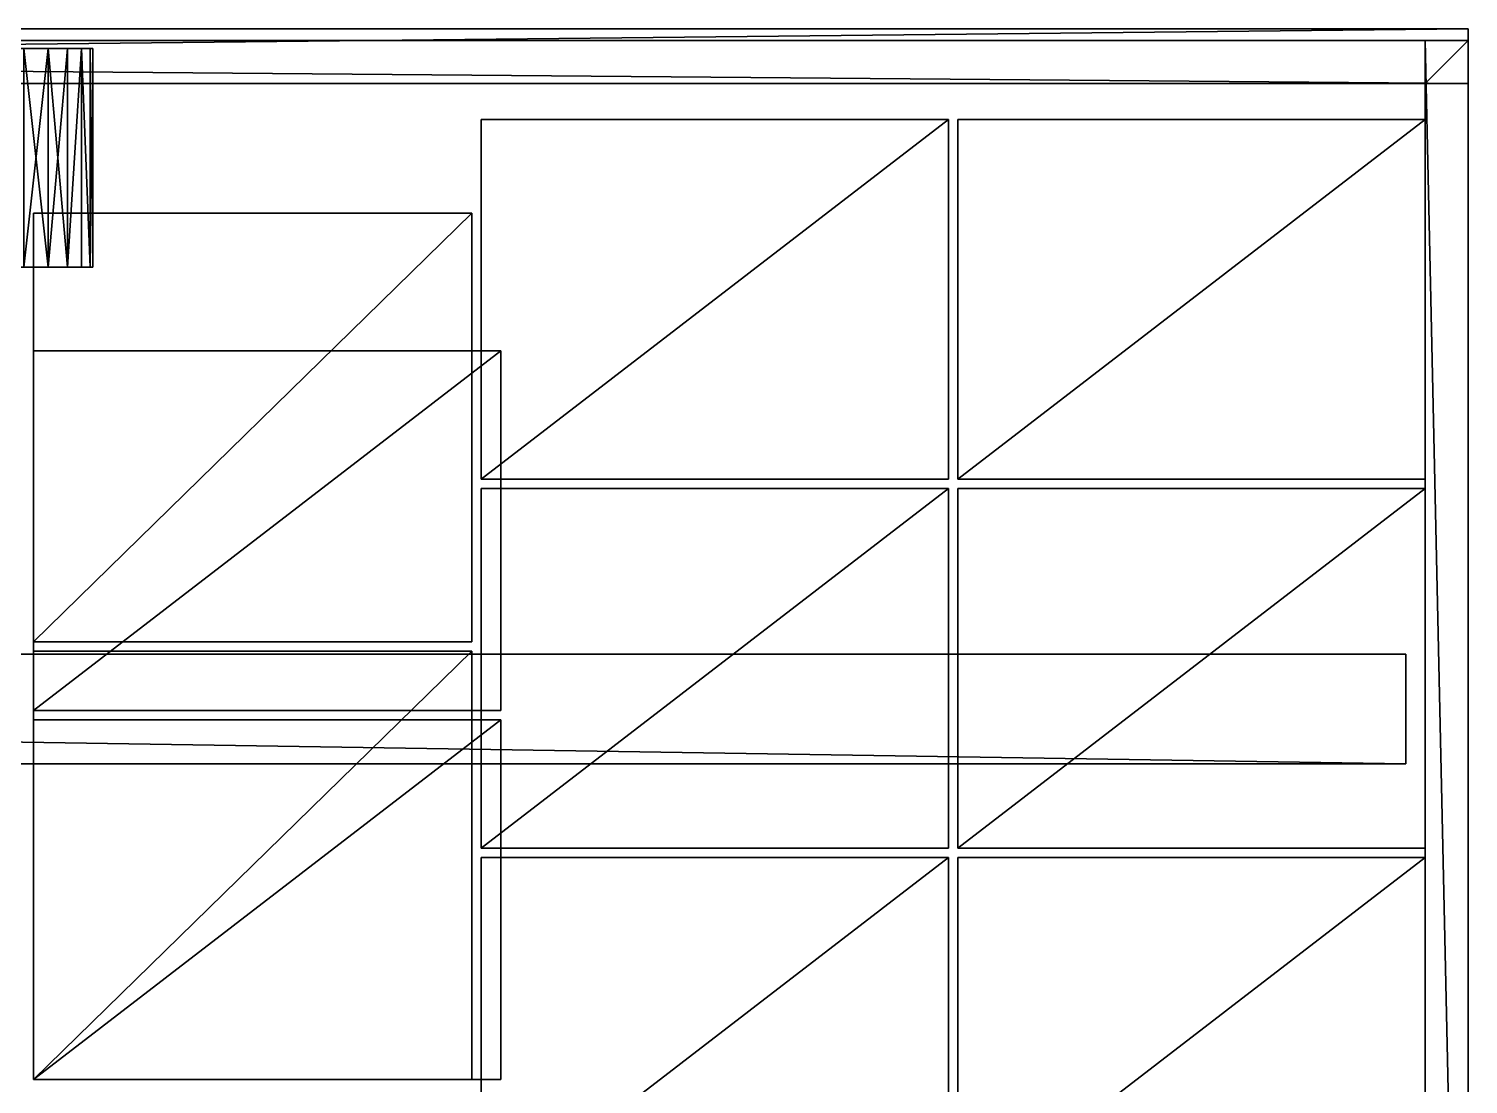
# Model space of a CAD drawing. Header units: millimetres. Extents: x -2500 to 6540, y -1255 to 1270.
# Drawn here: x 4698 to 6540, y -80 to 1270 of the extents above; entities that cross this region are included whole.
import ezdxf

# ---------------------------------------------------------------- set-up
doc = ezdxf.new("R2010")
doc.units = ezdxf.units.MM

msp = doc.modelspace()

# ---------------------------------------------------------------- linework, layer by layer
at = {"layer": 'CAD_75LAB'}
for points in [[(6540, 1270, 1190), (6540, 1270, 1120), (-40, 1270, 1120)], [(6540, 1270, 1190), (-40, 1270, 1120), (-40, 1270, 1190)], [(6540, 1270, 1120), (-40, 1200, 1120), (-40, 1270, 1120)], [(6540, 1270, 1120), (6540, 1200, 1120), (-40, 1200, 1120)], [(6540, 1270, 1190), (-40, 1270, 1190), (-40, 1200, 1190)], [(6540, 1270, 1190), (-40, 1200, 1190), (6540, 1200, 1190)], [(6540, 1255, 1030), (-40, 1255, 1030), (-40, 1255, 1120)], [(6540, 1255, 1120), (6540, 1255, 1030), (-40, 1255, 1120)], [(6540, -1255, 1030), (-40, -1255, 1030), (-40, 1255, 1030)], [(6540, 1255, 1030), (6540, -1255, 1030), (-40, 1255, 1030)], [(6540, -1255, 1120), (-40, 1255, 1120), (-40, -1255, 1120)], [(6540, 1255, 1120), (-40, 1255, 1120), (6540, -1255, 1120)], [(6540, 1255, 3560), (-40, 1255, 3560), (-40, 1255, 3615)], [(6540, 1255, 3615), (6540, 1255, 3560), (-40, 1255, 3615)], [(6540, 1200, 3560), (-40, 1200, 3560), (-40, 1255, 3560)], [(6540, 1255, 3560), (6540, 1200, 3560), (-40, 1255, 3560)], [(6540, 1200, 3615), (-40, 1255, 3615), (-40, 1200, 3615)], [(6540, 1255, 3615), (-40, 1255, 3615), (6540, 1200, 3615)], [(6485, 1200, 3560), (6485, 1255, 1120), (6485, 1200, 1120)], [(6485, 1200, 3560), (6485, 1255, 3560), (6485, 1255, 1120)], [(6540, 1255, 3560), (6540, 1255, 1120), (6485, 1255, 1120)], [(6540, 1255, 3560), (6485, 1255, 1120), (6485, 1255, 3560)], [(6540, 1255, 1120), (6485, 1200, 1120), (6485, 1255, 1120)], [(6540, 1255, 1120), (6540, 1200, 1120), (6485, 1200, 1120)], [(6540, 1255, 3560), (6485, 1255, 3560), (6485, 1200, 3560)], [(6540, 1255, 3560), (6485, 1200, 3560), (6540, 1200, 3560)], [(6485, -1255, 3560), (6485, 1255, 3615), (6485, 1255, 3560)], [(6485, -1255, 3615), (6485, 1255, 3615), (6485, -1255, 3560)], [(6540, 1255, 3615), (6540, 1255, 3560), (6485, 1255, 3560)], [(6540, 1255, 3615), (6485, 1255, 3560), (6485, 1255, 3615)], [(6485, 1255, 3560), (6540, -1255, 3560), (6485, -1255, 3560)], [(6540, 1255, 3560), (6540, -1255, 3560), (6485, 1255, 3560)], [(6485, 1255, 3615), (6485, -1255, 3615), (6540, -1255, 3615)], [(6540, 1255, 3615), (6485, 1255, 3615), (6540, -1255, 3615)], [(6540, 1200, 1190), (6540, 1200, 1120), (6540, 1270, 1120)], [(6540, 1200, 1190), (6540, 1270, 1120), (6540, 1270, 1190)], [(6540, -1255, 1030), (6540, 1255, 1030), (6540, 1255, 1120)], [(6540, -1255, 1120), (6540, -1255, 1030), (6540, 1255, 1120)], [(6540, 1200, 3560), (6540, 1200, 1120), (6540, 1255, 1120)], [(6540, 1200, 3560), (6540, 1255, 1120), (6540, 1255, 3560)], [(6540, 1200, 3615), (6540, 1200, 3560), (6540, 1255, 3560)], [(6540, 1200, 3615), (6540, 1255, 3560), (6540, 1255, 3615)], [(6540, -1255, 3560), (6540, 1255, 3560), (6540, 1255, 3615)], [(6540, -1255, 3615), (6540, -1255, 3560), (6540, 1255, 3615)], [(4722.89, 1245, 252.92), (4691.77, 1245, 202.67), (4285.22, 1245, 0.23)], [(4654.72, 1245, 803.37), (4722.89, 1245, 252.92), (4285.22, 1245, 0.23)], [(4654.72, 1245, 803.37), (4776.36, 1245, 538.99), (4747.59, 1245, 306.6)], [(4654.72, 1245, 803.37), (4691.77, 1245, 757.33), (4776.36, 1245, 538.99)], [(4654.72, 1245, 803.37), (4747.59, 1245, 306.6), (4722.89, 1245, 252.92)], [(4691.77, 965, 757.33), (4722.89, 965, 707.08), (4722.89, 1245, 707.08)], [(4691.77, 965, 757.33), (4722.89, 1245, 707.08), (4691.77, 1245, 757.33)], [(4722.89, 965, 252.92), (4691.77, 965, 202.67), (4691.77, 1245, 202.67)], [(4722.89, 965, 252.92), (4691.77, 1245, 202.67), (4722.89, 1245, 252.92)], [(4691.77, 1245, 757.33), (4722.89, 1245, 707.08), (4776.36, 1245, 538.99)], [(4722.89, 965, 707.08), (4747.59, 965, 653.4), (4747.59, 1245, 653.4)], [(4722.89, 965, 707.08), (4747.59, 1245, 653.4), (4722.89, 1245, 707.08)], [(4747.59, 965, 306.6), (4722.89, 1245, 252.92), (4747.59, 1245, 306.6)], [(4747.59, 965, 306.6), (4722.89, 965, 252.92), (4722.89, 1245, 252.92)], [(4722.89, 1245, 707.08), (4747.59, 1245, 653.4), (4776.36, 1245, 538.99)], [(4747.59, 965, 653.4), (4765.5, 965, 597.08), (4765.5, 1245, 597.08)], [(4747.59, 965, 653.4), (4765.5, 1245, 597.08), (4747.59, 1245, 653.4)], [(4747.59, 965, 306.6), (4747.59, 1245, 306.6), (4765.5, 1245, 362.92)], [(4765.5, 965, 362.92), (4747.59, 965, 306.6), (4765.5, 1245, 362.92)], [(4776.36, 1245, 538.99), (4765.5, 1245, 362.92), (4747.59, 1245, 306.6)], [(4747.59, 1245, 653.4), (4765.5, 1245, 597.08), (4776.36, 1245, 538.99)], [(4776.36, 965, 538.99), (4776.36, 1245, 538.99), (4765.5, 1245, 597.08)], [(4765.5, 965, 597.08), (4776.36, 965, 538.99), (4765.5, 1245, 597.08)], [(4776.36, 965, 421.01), (4765.5, 1245, 362.92), (4776.36, 1245, 421.01)], [(4776.36, 965, 421.01), (4765.5, 965, 362.92), (4765.5, 1245, 362.92)], [(4780, 1245, 480), (4776.36, 1245, 421.01), (4765.5, 1245, 362.92)], [(4776.36, 1245, 538.99), (4780, 1245, 480), (4765.5, 1245, 362.92)], [(4780, 965, 480), (4780, 1245, 480), (4776.36, 1245, 538.99)], [(4776.36, 965, 538.99), (4780, 965, 480), (4776.36, 1245, 538.99)], [(4780, 965, 480), (4776.36, 1245, 421.01), (4780, 1245, 480)], [(4780, 965, 480), (4776.36, 965, 421.01), (4776.36, 1245, 421.01)], [(6540, 1200, 3560), (-40, 1200, 3615), (-40, 1200, 3560)], [(6540, 1200, 3615), (-40, 1200, 3615), (6540, 1200, 3560)], [(6540, 1200, 1190), (-40, 1200, 1120), (6540, 1200, 1120)], [(6540, 1200, 1190), (-40, 1200, 1190), (-40, 1200, 1120)], [(6540, 1200, 3560), (6485, 1200, 1120), (6540, 1200, 1120)], [(6540, 1200, 3560), (6485, 1200, 3560), (6485, 1200, 1120)], [(5277, 694, 1123), (5277, 1154, 1261), (5277, 1154, 1123)], [(5277, 694, 1261), (5277, 1154, 1261), (5277, 694, 1123)], [(5875, 1154, 1261), (5875, 1154, 1123), (5277, 1154, 1123)], [(5875, 1154, 1261), (5277, 1154, 1123), (5277, 1154, 1261)], [(5875, 1154, 1123), (5277, 694, 1123), (5277, 1154, 1123)], [(5875, 1154, 1123), (5875, 694, 1123), (5277, 694, 1123)], [(5875, 1154, 1261), (5277, 1154, 1261), (5277, 694, 1261)], [(5875, 1154, 1261), (5277, 694, 1261), (5875, 694, 1261)], [(5277, 694, 1267), (5277, 1154, 1405), (5277, 1154, 1267)], [(5277, 694, 1405), (5277, 1154, 1405), (5277, 694, 1267)], [(5875, 1154, 1405), (5875, 1154, 1267), (5277, 1154, 1267)], [(5875, 1154, 1405), (5277, 1154, 1267), (5277, 1154, 1405)], [(5875, 1154, 1267), (5277, 694, 1267), (5277, 1154, 1267)], [(5875, 1154, 1267), (5875, 694, 1267), (5277, 694, 1267)], [(5875, 1154, 1405), (5277, 1154, 1405), (5277, 694, 1405)], [(5875, 1154, 1405), (5277, 694, 1405), (5875, 694, 1405)], [(5277, 694, 1411), (5277, 1154, 1549), (5277, 1154, 1411)], [(5277, 694, 1549), (5277, 1154, 1549), (5277, 694, 1411)], [(5875, 1154, 1549), (5875, 1154, 1411), (5277, 1154, 1411)], [(5875, 1154, 1549), (5277, 1154, 1411), (5277, 1154, 1549)], [(5875, 1154, 1411), (5277, 694, 1411), (5277, 1154, 1411)], [(5875, 1154, 1411), (5875, 694, 1411), (5277, 694, 1411)], [(5875, 1154, 1549), (5277, 1154, 1549), (5277, 694, 1549)], [(5875, 1154, 1549), (5277, 694, 1549), (5875, 694, 1549)], [(5277, 694, 1555), (5277, 1154, 1693), (5277, 1154, 1555)], [(5277, 694, 1693), (5277, 1154, 1693), (5277, 694, 1555)], [(5875, 1154, 1693), (5875, 1154, 1555), (5277, 1154, 1555)], [(5875, 1154, 1693), (5277, 1154, 1555), (5277, 1154, 1693)], [(5875, 1154, 1555), (5277, 694, 1555), (5277, 1154, 1555)], [(5875, 1154, 1555), (5875, 694, 1555), (5277, 694, 1555)], [(5875, 1154, 1693), (5277, 1154, 1693), (5277, 694, 1693)], [(5875, 1154, 1693), (5277, 694, 1693), (5875, 694, 1693)], [(5277, 694, 1699), (5277, 1154, 1837), (5277, 1154, 1699)], [(5277, 694, 1837), (5277, 1154, 1837), (5277, 694, 1699)], [(5875, 1154, 1837), (5875, 1154, 1699), (5277, 1154, 1699)], [(5875, 1154, 1837), (5277, 1154, 1699), (5277, 1154, 1837)], [(5875, 1154, 1699), (5277, 694, 1699), (5277, 1154, 1699)], [(5875, 1154, 1699), (5875, 694, 1699), (5277, 694, 1699)], [(5875, 1154, 1837), (5277, 1154, 1837), (5277, 694, 1837)], [(5875, 1154, 1837), (5277, 694, 1837), (5875, 694, 1837)], [(5277, 694, 1843), (5277, 1154, 1981), (5277, 1154, 1843)], [(5277, 694, 1981), (5277, 1154, 1981), (5277, 694, 1843)], [(5875, 1154, 1981), (5875, 1154, 1843), (5277, 1154, 1843)], [(5875, 1154, 1981), (5277, 1154, 1843), (5277, 1154, 1981)], [(5875, 1154, 1843), (5277, 694, 1843), (5277, 1154, 1843)], [(5875, 1154, 1843), (5875, 694, 1843), (5277, 694, 1843)], [(5875, 1154, 1981), (5277, 1154, 1981), (5277, 694, 1981)], [(5875, 1154, 1981), (5277, 694, 1981), (5875, 694, 1981)], [(5277, 694, 1987), (5277, 1154, 2125), (5277, 1154, 1987)], [(5277, 694, 2125), (5277, 1154, 2125), (5277, 694, 1987)], [(5875, 1154, 2125), (5875, 1154, 1987), (5277, 1154, 1987)], [(5875, 1154, 2125), (5277, 1154, 1987), (5277, 1154, 2125)], [(5875, 1154, 1987), (5277, 694, 1987), (5277, 1154, 1987)], [(5875, 1154, 1987), (5875, 694, 1987), (5277, 694, 1987)], [(5875, 1154, 2125), (5277, 1154, 2125), (5277, 694, 2125)], [(5875, 1154, 2125), (5277, 694, 2125), (5875, 694, 2125)], [(5277, 694, 2131), (5277, 1154, 2269), (5277, 1154, 2131)], [(5277, 694, 2269), (5277, 1154, 2269), (5277, 694, 2131)], [(5875, 1154, 2269), (5875, 1154, 2131), (5277, 1154, 2131)], [(5875, 1154, 2269), (5277, 1154, 2131), (5277, 1154, 2269)], [(5875, 1154, 2131), (5277, 694, 2131), (5277, 1154, 2131)], [(5875, 1154, 2131), (5875, 694, 2131), (5277, 694, 2131)], [(5875, 1154, 2269), (5277, 1154, 2269), (5277, 694, 2269)], [(5875, 1154, 2269), (5277, 694, 2269), (5875, 694, 2269)], [(5277, 694, 2275), (5277, 1154, 2413), (5277, 1154, 2275)], [(5277, 694, 2413), (5277, 1154, 2413), (5277, 694, 2275)], [(5875, 1154, 2413), (5875, 1154, 2275), (5277, 1154, 2275)], [(5875, 1154, 2413), (5277, 1154, 2275), (5277, 1154, 2413)], [(5875, 1154, 2275), (5277, 694, 2275), (5277, 1154, 2275)], [(5875, 1154, 2275), (5875, 694, 2275), (5277, 694, 2275)], [(5875, 1154, 2413), (5277, 1154, 2413), (5277, 694, 2413)], [(5875, 1154, 2413), (5277, 694, 2413), (5875, 694, 2413)], [(5875, 694, 1123), (5875, 1154, 1123), (5875, 1154, 1261)], [(5875, 694, 1261), (5875, 694, 1123), (5875, 1154, 1261)], [(5875, 694, 1267), (5875, 1154, 1267), (5875, 1154, 1405)], [(5875, 694, 1405), (5875, 694, 1267), (5875, 1154, 1405)], [(5875, 694, 1411), (5875, 1154, 1411), (5875, 1154, 1549)], [(5875, 694, 1549), (5875, 694, 1411), (5875, 1154, 1549)], [(5875, 694, 1555), (5875, 1154, 1555), (5875, 1154, 1693)], [(5875, 694, 1693), (5875, 694, 1555), (5875, 1154, 1693)], [(5875, 694, 1699), (5875, 1154, 1699), (5875, 1154, 1837)], [(5875, 694, 1837), (5875, 694, 1699), (5875, 1154, 1837)], [(5875, 694, 1843), (5875, 1154, 1843), (5875, 1154, 1981)], [(5875, 694, 1981), (5875, 694, 1843), (5875, 1154, 1981)], [(5875, 694, 1987), (5875, 1154, 1987), (5875, 1154, 2125)], [(5875, 694, 2125), (5875, 694, 1987), (5875, 1154, 2125)], [(5875, 694, 2131), (5875, 1154, 2131), (5875, 1154, 2269)], [(5875, 694, 2269), (5875, 694, 2131), (5875, 1154, 2269)], [(5875, 694, 2275), (5875, 1154, 2275), (5875, 1154, 2413)], [(5875, 694, 2413), (5875, 694, 2275), (5875, 1154, 2413)], [(5887, 694, 1123), (5887, 1154, 1261), (5887, 1154, 1123)], [(5887, 694, 1261), (5887, 1154, 1261), (5887, 694, 1123)], [(6485, 1154, 1261), (6485, 1154, 1123), (5887, 1154, 1123)], [(6485, 1154, 1261), (5887, 1154, 1123), (5887, 1154, 1261)], [(6485, 1154, 1123), (5887, 694, 1123), (5887, 1154, 1123)], [(6485, 1154, 1123), (6485, 694, 1123), (5887, 694, 1123)], [(6485, 1154, 1261), (5887, 1154, 1261), (5887, 694, 1261)], [(6485, 1154, 1261), (5887, 694, 1261), (6485, 694, 1261)], [(6485, 694, 1123), (6485, 1154, 1123), (6485, 1154, 1261)], [(6485, 694, 1261), (6485, 694, 1123), (6485, 1154, 1261)], [(4704, 486, 1123), (4704, 1034, 1267), (4704, 1034, 1123)], [(4704, 486, 1267), (4704, 1034, 1267), (4704, 486, 1123)], [(5265, 1034, 1123), (4704, 1034, 1123), (4704, 1034, 1267)], [(5265, 1034, 1267), (5265, 1034, 1123), (4704, 1034, 1267)], [(5265, 1034, 1123), (4704, 486, 1123), (4704, 1034, 1123)], [(5265, 1034, 1123), (5265, 486, 1123), (4704, 486, 1123)], [(5265, 1034, 1267), (4704, 1034, 1267), (4704, 486, 1267)], [(5265, 1034, 1267), (4704, 486, 1267), (5265, 486, 1267)], [(4704, 486, 1273), (4704, 1034, 1417), (4704, 1034, 1273)], [(4704, 486, 1417), (4704, 1034, 1417), (4704, 486, 1273)], [(5265, 1034, 1273), (4704, 1034, 1273), (4704, 1034, 1417)], [(5265, 1034, 1417), (5265, 1034, 1273), (4704, 1034, 1417)], [(5265, 1034, 1273), (4704, 486, 1273), (4704, 1034, 1273)], [(5265, 1034, 1273), (5265, 486, 1273), (4704, 486, 1273)], [(5265, 1034, 1417), (4704, 1034, 1417), (4704, 486, 1417)], [(5265, 1034, 1417), (4704, 486, 1417), (5265, 486, 1417)], [(4704, 486, 1423), (4704, 1034, 1567), (4704, 1034, 1423)], [(4704, 486, 1567), (4704, 1034, 1567), (4704, 486, 1423)], [(5265, 1034, 1423), (4704, 1034, 1423), (4704, 1034, 1567)], [(5265, 1034, 1567), (5265, 1034, 1423), (4704, 1034, 1567)], [(5265, 1034, 1423), (4704, 486, 1423), (4704, 1034, 1423)], [(5265, 1034, 1423), (5265, 486, 1423), (4704, 486, 1423)], [(5265, 1034, 1567), (4704, 1034, 1567), (4704, 486, 1567)], [(5265, 1034, 1567), (4704, 486, 1567), (5265, 486, 1567)], [(4704, 486, 1573), (4704, 1034, 1717), (4704, 1034, 1573)], [(4704, 486, 1717), (4704, 1034, 1717), (4704, 486, 1573)], [(5265, 1034, 1573), (4704, 1034, 1573), (4704, 1034, 1717)], [(5265, 1034, 1717), (5265, 1034, 1573), (4704, 1034, 1717)], [(5265, 1034, 1573), (4704, 486, 1573), (4704, 1034, 1573)], [(5265, 1034, 1573), (5265, 486, 1573), (4704, 486, 1573)], [(5265, 1034, 1717), (4704, 1034, 1717), (4704, 486, 1717)], [(5265, 1034, 1717), (4704, 486, 1717), (5265, 486, 1717)], [(4704, 486, 1723), (4704, 1034, 1867), (4704, 1034, 1723)], [(4704, 486, 1867), (4704, 1034, 1867), (4704, 486, 1723)], [(5265, 1034, 1723), (4704, 1034, 1723), (4704, 1034, 1867)], [(5265, 1034, 1867), (5265, 1034, 1723), (4704, 1034, 1867)], [(5265, 1034, 1723), (4704, 486, 1723), (4704, 1034, 1723)], [(5265, 1034, 1723), (5265, 486, 1723), (4704, 486, 1723)], [(5265, 1034, 1867), (4704, 1034, 1867), (4704, 486, 1867)], [(5265, 1034, 1867), (4704, 486, 1867), (5265, 486, 1867)], [(4704, 486, 1873), (4704, 1034, 2017), (4704, 1034, 1873)], [(4704, 486, 2017), (4704, 1034, 2017), (4704, 486, 1873)], [(5265, 1034, 1873), (4704, 1034, 1873), (4704, 1034, 2017)], [(5265, 1034, 2017), (5265, 1034, 1873), (4704, 1034, 2017)], [(5265, 1034, 1873), (4704, 486, 1873), (4704, 1034, 1873)], [(5265, 1034, 1873), (5265, 486, 1873), (4704, 486, 1873)], [(5265, 1034, 2017), (4704, 1034, 2017), (4704, 486, 2017)], [(5265, 1034, 2017), (4704, 486, 2017), (5265, 486, 2017)], [(4704, 486, 2023), (4704, 1034, 2167), (4704, 1034, 2023)], [(4704, 486, 2167), (4704, 1034, 2167), (4704, 486, 2023)], [(5265, 1034, 2023), (4704, 1034, 2023), (4704, 1034, 2167)], [(5265, 1034, 2167), (5265, 1034, 2023), (4704, 1034, 2167)], [(5265, 1034, 2023), (4704, 486, 2023), (4704, 1034, 2023)], [(5265, 1034, 2023), (5265, 486, 2023), (4704, 486, 2023)], [(5265, 1034, 2167), (4704, 1034, 2167), (4704, 486, 2167)], [(5265, 1034, 2167), (4704, 486, 2167), (5265, 486, 2167)], [(4704, 486, 2173), (4704, 1034, 2317), (4704, 1034, 2173)], [(4704, 486, 2317), (4704, 1034, 2317), (4704, 486, 2173)], [(5265, 1034, 2173), (4704, 1034, 2173), (4704, 1034, 2317)], [(5265, 1034, 2317), (5265, 1034, 2173), (4704, 1034, 2317)], [(5265, 1034, 2173), (4704, 486, 2173), (4704, 1034, 2173)], [(5265, 1034, 2173), (5265, 486, 2173), (4704, 486, 2173)], [(5265, 1034, 2317), (4704, 1034, 2317), (4704, 486, 2317)], [(5265, 1034, 2317), (4704, 486, 2317), (5265, 486, 2317)], [(4704, 486, 2323), (4704, 1034, 2467), (4704, 1034, 2323)], [(4704, 486, 2467), (4704, 1034, 2467), (4704, 486, 2323)], [(5265, 1034, 2323), (4704, 1034, 2323), (4704, 1034, 2467)], [(5265, 1034, 2467), (5265, 1034, 2323), (4704, 1034, 2467)], [(5265, 1034, 2323), (4704, 486, 2323), (4704, 1034, 2323)], [(5265, 1034, 2323), (5265, 486, 2323), (4704, 486, 2323)], [(5265, 1034, 2467), (4704, 1034, 2467), (4704, 486, 2467)], [(5265, 1034, 2467), (4704, 486, 2467), (5265, 486, 2467)], [(5265, 486, 1123), (5265, 1034, 1123), (5265, 1034, 1267)], [(5265, 486, 1267), (5265, 486, 1123), (5265, 1034, 1267)], [(5265, 486, 1273), (5265, 1034, 1273), (5265, 1034, 1417)], [(5265, 486, 1417), (5265, 486, 1273), (5265, 1034, 1417)], [(5265, 486, 1423), (5265, 1034, 1423), (5265, 1034, 1567)], [(5265, 486, 1567), (5265, 486, 1423), (5265, 1034, 1567)], [(5265, 486, 1573), (5265, 1034, 1573), (5265, 1034, 1717)], [(5265, 486, 1717), (5265, 486, 1573), (5265, 1034, 1717)], [(5265, 486, 1723), (5265, 1034, 1723), (5265, 1034, 1867)], [(5265, 486, 1867), (5265, 486, 1723), (5265, 1034, 1867)], [(5265, 486, 1873), (5265, 1034, 1873), (5265, 1034, 2017)], [(5265, 486, 2017), (5265, 486, 1873), (5265, 1034, 2017)], [(5265, 486, 2023), (5265, 1034, 2023), (5265, 1034, 2167)], [(5265, 486, 2167), (5265, 486, 2023), (5265, 1034, 2167)], [(5265, 486, 2173), (5265, 1034, 2173), (5265, 1034, 2317)], [(5265, 486, 2317), (5265, 486, 2173), (5265, 1034, 2317)], [(5265, 486, 2323), (5265, 1034, 2323), (5265, 1034, 2467)], [(5265, 486, 2467), (5265, 486, 2323), (5265, 1034, 2467)], [(4722.89, 965, 252.92), (4285.22, 965, 0.23), (4691.77, 965, 202.67)], [(4654.72, 965, 803.37), (4285.22, 965, 0.23), (4722.89, 965, 252.92)], [(4654.72, 965, 803.37), (4747.59, 965, 306.6), (4776.36, 965, 538.99)], [(4654.72, 965, 803.37), (4776.36, 965, 538.99), (4691.77, 965, 757.33)], [(4654.72, 965, 803.37), (4722.89, 965, 252.92), (4747.59, 965, 306.6)], [(4691.77, 965, 757.33), (4776.36, 965, 538.99), (4722.89, 965, 707.08)], [(4722.89, 965, 707.08), (4776.36, 965, 538.99), (4747.59, 965, 653.4)], [(4776.36, 965, 538.99), (4747.59, 965, 306.6), (4765.5, 965, 362.92)], [(4747.59, 965, 653.4), (4776.36, 965, 538.99), (4765.5, 965, 597.08)], [(4780, 965, 480), (4765.5, 965, 362.92), (4776.36, 965, 421.01)], [(4776.36, 965, 538.99), (4765.5, 965, 362.92), (4780, 965, 480)], [(4704, 398, 2473), (4704, 858, 2611), (4704, 858, 2473)], [(4704, 398, 2611), (4704, 858, 2611), (4704, 398, 2473)], [(5302, 858, 2611), (5302, 858, 2473), (4704, 858, 2473)], [(5302, 858, 2611), (4704, 858, 2473), (4704, 858, 2611)], [(5302, 858, 2473), (4704, 398, 2473), (4704, 858, 2473)], [(5302, 858, 2473), (5302, 398, 2473), (4704, 398, 2473)], [(5302, 858, 2611), (4704, 858, 2611), (4704, 398, 2611)], [(5302, 858, 2611), (4704, 398, 2611), (5302, 398, 2611)], [(4704, 398, 2617), (4704, 858, 2755), (4704, 858, 2617)], [(4704, 398, 2755), (4704, 858, 2755), (4704, 398, 2617)], [(5302, 858, 2755), (5302, 858, 2617), (4704, 858, 2617)], [(5302, 858, 2755), (4704, 858, 2617), (4704, 858, 2755)], [(5302, 858, 2617), (4704, 398, 2617), (4704, 858, 2617)], [(5302, 858, 2617), (5302, 398, 2617), (4704, 398, 2617)], [(5302, 858, 2755), (4704, 858, 2755), (4704, 398, 2755)], [(5302, 858, 2755), (4704, 398, 2755), (5302, 398, 2755)], [(4704, 398, 2761), (4704, 858, 2899), (4704, 858, 2761)], [(4704, 398, 2899), (4704, 858, 2899), (4704, 398, 2761)], [(5302, 858, 2899), (5302, 858, 2761), (4704, 858, 2761)], [(5302, 858, 2899), (4704, 858, 2761), (4704, 858, 2899)], [(5302, 858, 2761), (4704, 398, 2761), (4704, 858, 2761)], [(5302, 858, 2761), (5302, 398, 2761), (4704, 398, 2761)], [(5302, 858, 2899), (4704, 858, 2899), (4704, 398, 2899)], [(5302, 858, 2899), (4704, 398, 2899), (5302, 398, 2899)], [(4704, 398, 2905), (4704, 858, 3043), (4704, 858, 2905)], [(4704, 398, 3043), (4704, 858, 3043), (4704, 398, 2905)], [(5302, 858, 3043), (5302, 858, 2905), (4704, 858, 2905)], [(5302, 858, 3043), (4704, 858, 2905), (4704, 858, 3043)], [(5302, 858, 2905), (4704, 398, 2905), (4704, 858, 2905)], [(5302, 858, 2905), (5302, 398, 2905), (4704, 398, 2905)], [(5302, 858, 3043), (4704, 858, 3043), (4704, 398, 3043)], [(5302, 858, 3043), (4704, 398, 3043), (5302, 398, 3043)], [(4704, 398, 3049), (4704, 858, 3187), (4704, 858, 3049)], [(4704, 398, 3187), (4704, 858, 3187), (4704, 398, 3049)], [(5302, 858, 3187), (5302, 858, 3049), (4704, 858, 3049)], [(5302, 858, 3187), (4704, 858, 3049), (4704, 858, 3187)], [(5302, 858, 3049), (4704, 398, 3049), (4704, 858, 3049)], [(5302, 858, 3049), (5302, 398, 3049), (4704, 398, 3049)], [(5302, 858, 3187), (4704, 858, 3187), (4704, 398, 3187)], [(5302, 858, 3187), (4704, 398, 3187), (5302, 398, 3187)], [(4704, 398, 3193), (4704, 858, 3331), (4704, 858, 3193)], [(4704, 398, 3331), (4704, 858, 3331), (4704, 398, 3193)], [(5302, 858, 3331), (5302, 858, 3193), (4704, 858, 3193)], [(5302, 858, 3331), (4704, 858, 3193), (4704, 858, 3331)], [(5302, 858, 3193), (4704, 398, 3193), (4704, 858, 3193)], [(5302, 858, 3193), (5302, 398, 3193), (4704, 398, 3193)], [(5302, 858, 3331), (4704, 858, 3331), (4704, 398, 3331)], [(5302, 858, 3331), (4704, 398, 3331), (5302, 398, 3331)], [(4704, 398, 3337), (4704, 858, 3475), (4704, 858, 3337)], [(4704, 398, 3475), (4704, 858, 3475), (4704, 398, 3337)], [(5302, 858, 3475), (5302, 858, 3337), (4704, 858, 3337)], [(5302, 858, 3475), (4704, 858, 3337), (4704, 858, 3475)], [(5302, 858, 3337), (4704, 398, 3337), (4704, 858, 3337)], [(5302, 858, 3337), (5302, 398, 3337), (4704, 398, 3337)], [(5302, 858, 3475), (4704, 858, 3475), (4704, 398, 3475)], [(5302, 858, 3475), (4704, 398, 3475), (5302, 398, 3475)], [(5302, 398, 2473), (5302, 858, 2473), (5302, 858, 2611)], [(5302, 398, 2611), (5302, 398, 2473), (5302, 858, 2611)], [(5302, 398, 2617), (5302, 858, 2617), (5302, 858, 2755)], [(5302, 398, 2755), (5302, 398, 2617), (5302, 858, 2755)], [(5302, 398, 2761), (5302, 858, 2761), (5302, 858, 2899)], [(5302, 398, 2899), (5302, 398, 2761), (5302, 858, 2899)], [(5302, 398, 2905), (5302, 858, 2905), (5302, 858, 3043)], [(5302, 398, 3043), (5302, 398, 2905), (5302, 858, 3043)], [(5302, 398, 3049), (5302, 858, 3049), (5302, 858, 3187)], [(5302, 398, 3187), (5302, 398, 3049), (5302, 858, 3187)], [(5302, 398, 3193), (5302, 858, 3193), (5302, 858, 3331)], [(5302, 398, 3331), (5302, 398, 3193), (5302, 858, 3331)], [(5302, 398, 3337), (5302, 858, 3337), (5302, 858, 3475)], [(5302, 398, 3475), (5302, 398, 3337), (5302, 858, 3475)], [(5875, 694, 1261), (5277, 694, 1123), (5875, 694, 1123)], [(5875, 694, 1261), (5277, 694, 1261), (5277, 694, 1123)], [(5875, 694, 1405), (5277, 694, 1267), (5875, 694, 1267)], [(5875, 694, 1405), (5277, 694, 1405), (5277, 694, 1267)], [(5875, 694, 1549), (5277, 694, 1411), (5875, 694, 1411)], [(5875, 694, 1549), (5277, 694, 1549), (5277, 694, 1411)], [(5875, 694, 1693), (5277, 694, 1555), (5875, 694, 1555)], [(5875, 694, 1693), (5277, 694, 1693), (5277, 694, 1555)], [(5875, 694, 1837), (5277, 694, 1699), (5875, 694, 1699)], [(5875, 694, 1837), (5277, 694, 1837), (5277, 694, 1699)], [(5875, 694, 1981), (5277, 694, 1843), (5875, 694, 1843)], [(5875, 694, 1981), (5277, 694, 1981), (5277, 694, 1843)], [(5875, 694, 2125), (5277, 694, 1987), (5875, 694, 1987)], [(5875, 694, 2125), (5277, 694, 2125), (5277, 694, 1987)], [(5875, 694, 2269), (5277, 694, 2131), (5875, 694, 2131)], [(5875, 694, 2269), (5277, 694, 2269), (5277, 694, 2131)], [(5875, 694, 2413), (5277, 694, 2275), (5875, 694, 2275)], [(5875, 694, 2413), (5277, 694, 2413), (5277, 694, 2275)], [(5277, 222, 1123), (5277, 682, 1261), (5277, 682, 1123)], [(5277, 222, 1261), (5277, 682, 1261), (5277, 222, 1123)], [(5875, 682, 1261), (5875, 682, 1123), (5277, 682, 1123)], [(5875, 682, 1261), (5277, 682, 1123), (5277, 682, 1261)], [(5875, 682, 1123), (5277, 222, 1123), (5277, 682, 1123)], [(5875, 682, 1123), (5875, 222, 1123), (5277, 222, 1123)], [(5875, 682, 1261), (5277, 682, 1261), (5277, 222, 1261)], [(5875, 682, 1261), (5277, 222, 1261), (5875, 222, 1261)], [(5277, 222, 1267), (5277, 682, 1405), (5277, 682, 1267)], [(5277, 222, 1405), (5277, 682, 1405), (5277, 222, 1267)], [(5875, 682, 1405), (5875, 682, 1267), (5277, 682, 1267)], [(5875, 682, 1405), (5277, 682, 1267), (5277, 682, 1405)], [(5875, 682, 1267), (5277, 222, 1267), (5277, 682, 1267)], [(5875, 682, 1267), (5875, 222, 1267), (5277, 222, 1267)], [(5875, 682, 1405), (5277, 682, 1405), (5277, 222, 1405)], [(5875, 682, 1405), (5277, 222, 1405), (5875, 222, 1405)], [(5277, 222, 1411), (5277, 682, 1549), (5277, 682, 1411)], [(5277, 222, 1549), (5277, 682, 1549), (5277, 222, 1411)], [(5875, 682, 1549), (5875, 682, 1411), (5277, 682, 1411)], [(5875, 682, 1549), (5277, 682, 1411), (5277, 682, 1549)], [(5875, 682, 1411), (5277, 222, 1411), (5277, 682, 1411)], [(5875, 682, 1411), (5875, 222, 1411), (5277, 222, 1411)], [(5875, 682, 1549), (5277, 682, 1549), (5277, 222, 1549)], [(5875, 682, 1549), (5277, 222, 1549), (5875, 222, 1549)], [(5277, 222, 1555), (5277, 682, 1693), (5277, 682, 1555)], [(5277, 222, 1693), (5277, 682, 1693), (5277, 222, 1555)], [(5875, 682, 1693), (5875, 682, 1555), (5277, 682, 1555)], [(5875, 682, 1693), (5277, 682, 1555), (5277, 682, 1693)], [(5875, 682, 1555), (5277, 222, 1555), (5277, 682, 1555)], [(5875, 682, 1555), (5875, 222, 1555), (5277, 222, 1555)], [(5875, 682, 1693), (5277, 682, 1693), (5277, 222, 1693)], [(5875, 682, 1693), (5277, 222, 1693), (5875, 222, 1693)], [(5277, 222, 1699), (5277, 682, 1837), (5277, 682, 1699)], [(5277, 222, 1837), (5277, 682, 1837), (5277, 222, 1699)], [(5875, 682, 1837), (5875, 682, 1699), (5277, 682, 1699)], [(5875, 682, 1837), (5277, 682, 1699), (5277, 682, 1837)], [(5875, 682, 1699), (5277, 222, 1699), (5277, 682, 1699)], [(5875, 682, 1699), (5875, 222, 1699), (5277, 222, 1699)], [(5875, 682, 1837), (5277, 682, 1837), (5277, 222, 1837)], [(5875, 682, 1837), (5277, 222, 1837), (5875, 222, 1837)], [(5277, 222, 1843), (5277, 682, 1981), (5277, 682, 1843)], [(5277, 222, 1981), (5277, 682, 1981), (5277, 222, 1843)], [(5875, 682, 1981), (5875, 682, 1843), (5277, 682, 1843)], [(5875, 682, 1981), (5277, 682, 1843), (5277, 682, 1981)], [(5875, 682, 1843), (5277, 222, 1843), (5277, 682, 1843)], [(5875, 682, 1843), (5875, 222, 1843), (5277, 222, 1843)], [(5875, 682, 1981), (5277, 682, 1981), (5277, 222, 1981)], [(5875, 682, 1981), (5277, 222, 1981), (5875, 222, 1981)], [(5277, 222, 1987), (5277, 682, 2125), (5277, 682, 1987)], [(5277, 222, 2125), (5277, 682, 2125), (5277, 222, 1987)], [(5875, 682, 2125), (5875, 682, 1987), (5277, 682, 1987)], [(5875, 682, 2125), (5277, 682, 1987), (5277, 682, 2125)], [(5875, 682, 1987), (5277, 222, 1987), (5277, 682, 1987)], [(5875, 682, 1987), (5875, 222, 1987), (5277, 222, 1987)], [(5875, 682, 2125), (5277, 682, 2125), (5277, 222, 2125)], [(5875, 682, 2125), (5277, 222, 2125), (5875, 222, 2125)], [(5277, 222, 2131), (5277, 682, 2269), (5277, 682, 2131)], [(5277, 222, 2269), (5277, 682, 2269), (5277, 222, 2131)], [(5875, 682, 2269), (5875, 682, 2131), (5277, 682, 2131)], [(5875, 682, 2269), (5277, 682, 2131), (5277, 682, 2269)], [(5875, 682, 2131), (5277, 222, 2131), (5277, 682, 2131)], [(5875, 682, 2131), (5875, 222, 2131), (5277, 222, 2131)], [(5875, 682, 2269), (5277, 682, 2269), (5277, 222, 2269)], [(5875, 682, 2269), (5277, 222, 2269), (5875, 222, 2269)], [(5277, 222, 2275), (5277, 682, 2413), (5277, 682, 2275)], [(5277, 222, 2413), (5277, 682, 2413), (5277, 222, 2275)], [(5875, 682, 2413), (5875, 682, 2275), (5277, 682, 2275)], [(5875, 682, 2413), (5277, 682, 2275), (5277, 682, 2413)], [(5875, 682, 2275), (5277, 222, 2275), (5277, 682, 2275)], [(5875, 682, 2275), (5875, 222, 2275), (5277, 222, 2275)], [(5875, 682, 2413), (5277, 682, 2413), (5277, 222, 2413)], [(5875, 682, 2413), (5277, 222, 2413), (5875, 222, 2413)], [(5875, 222, 1123), (5875, 682, 1123), (5875, 682, 1261)], [(5875, 222, 1261), (5875, 222, 1123), (5875, 682, 1261)], [(5875, 222, 1267), (5875, 682, 1267), (5875, 682, 1405)], [(5875, 222, 1405), (5875, 222, 1267), (5875, 682, 1405)], [(5875, 222, 1411), (5875, 682, 1411), (5875, 682, 1549)], [(5875, 222, 1549), (5875, 222, 1411), (5875, 682, 1549)], [(5875, 222, 1555), (5875, 682, 1555), (5875, 682, 1693)], [(5875, 222, 1693), (5875, 222, 1555), (5875, 682, 1693)], [(5875, 222, 1699), (5875, 682, 1699), (5875, 682, 1837)], [(5875, 222, 1837), (5875, 222, 1699), (5875, 682, 1837)], [(5875, 222, 1843), (5875, 682, 1843), (5875, 682, 1981)], [(5875, 222, 1981), (5875, 222, 1843), (5875, 682, 1981)], [(5875, 222, 1987), (5875, 682, 1987), (5875, 682, 2125)], [(5875, 222, 2125), (5875, 222, 1987), (5875, 682, 2125)], [(5875, 222, 2131), (5875, 682, 2131), (5875, 682, 2269)], [(5875, 222, 2269), (5875, 222, 2131), (5875, 682, 2269)], [(5875, 222, 2275), (5875, 682, 2275), (5875, 682, 2413)], [(5875, 222, 2413), (5875, 222, 2275), (5875, 682, 2413)], [(6485, 694, 1261), (5887, 694, 1123), (6485, 694, 1123)], [(6485, 694, 1261), (5887, 694, 1261), (5887, 694, 1123)], [(5887, 222, 1123), (5887, 682, 1261), (5887, 682, 1123)], [(5887, 222, 1261), (5887, 682, 1261), (5887, 222, 1123)], [(6485, 682, 1261), (6485, 682, 1123), (5887, 682, 1123)], [(6485, 682, 1261), (5887, 682, 1123), (5887, 682, 1261)], [(6485, 682, 1123), (5887, 222, 1123), (5887, 682, 1123)], [(6485, 682, 1123), (6485, 222, 1123), (5887, 222, 1123)], [(6485, 682, 1261), (5887, 682, 1261), (5887, 222, 1261)], [(6485, 682, 1261), (5887, 222, 1261), (6485, 222, 1261)], [(6485, 222, 1123), (6485, 682, 1123), (6485, 682, 1261)], [(6485, 222, 1261), (6485, 222, 1123), (6485, 682, 1261)], [(5265, 486, 1123), (4704, 486, 1267), (4704, 486, 1123)], [(5265, 486, 1267), (4704, 486, 1267), (5265, 486, 1123)], [(5265, 486, 1273), (4704, 486, 1417), (4704, 486, 1273)], [(5265, 486, 1417), (4704, 486, 1417), (5265, 486, 1273)], [(5265, 486, 1423), (4704, 486, 1567), (4704, 486, 1423)], [(5265, 486, 1567), (4704, 486, 1567), (5265, 486, 1423)], [(5265, 486, 1573), (4704, 486, 1717), (4704, 486, 1573)], [(5265, 486, 1717), (4704, 486, 1717), (5265, 486, 1573)], [(5265, 486, 1723), (4704, 486, 1867), (4704, 486, 1723)], [(5265, 486, 1867), (4704, 486, 1867), (5265, 486, 1723)], [(5265, 486, 1873), (4704, 486, 2017), (4704, 486, 1873)], [(5265, 486, 2017), (4704, 486, 2017), (5265, 486, 1873)], [(5265, 486, 2023), (4704, 486, 2167), (4704, 486, 2023)], [(5265, 486, 2167), (4704, 486, 2167), (5265, 486, 2023)], [(5265, 486, 2173), (4704, 486, 2317), (4704, 486, 2173)], [(5265, 486, 2317), (4704, 486, 2317), (5265, 486, 2173)], [(5265, 486, 2323), (4704, 486, 2467), (4704, 486, 2323)], [(5265, 486, 2467), (4704, 486, 2467), (5265, 486, 2323)], [(6460, 470, 1030), (6460, 470, 780), (-2500, 470, 780)], [(6460, 470, 1030), (-2500, 470, 780), (-2500, 470, 1030)], [(6460, 330, 780), (-2500, 330, 780), (-2500, 470, 780)], [(6460, 470, 780), (6460, 330, 780), (-2500, 470, 780)], [(6460, 330, 1030), (-2500, 470, 1030), (-2500, 330, 1030)], [(6460, 470, 1030), (-2500, 470, 1030), (6460, 330, 1030)], [(4704, -74, 1123), (4704, 474, 1267), (4704, 474, 1123)], [(4704, -74, 1267), (4704, 474, 1267), (4704, -74, 1123)], [(5265, 474, 1123), (4704, 474, 1123), (4704, 474, 1267)], [(5265, 474, 1267), (5265, 474, 1123), (4704, 474, 1267)], [(5265, 474, 1123), (4704, -74, 1123), (4704, 474, 1123)], [(5265, 474, 1123), (5265, -74, 1123), (4704, -74, 1123)], [(5265, 474, 1267), (4704, 474, 1267), (4704, -74, 1267)], [(5265, 474, 1267), (4704, -74, 1267), (5265, -74, 1267)], [(4704, -74, 1273), (4704, 474, 1417), (4704, 474, 1273)], [(4704, -74, 1417), (4704, 474, 1417), (4704, -74, 1273)], [(5265, 474, 1273), (4704, 474, 1273), (4704, 474, 1417)], [(5265, 474, 1417), (5265, 474, 1273), (4704, 474, 1417)], [(5265, 474, 1273), (4704, -74, 1273), (4704, 474, 1273)], [(5265, 474, 1273), (5265, -74, 1273), (4704, -74, 1273)], [(5265, 474, 1417), (4704, 474, 1417), (4704, -74, 1417)], [(5265, 474, 1417), (4704, -74, 1417), (5265, -74, 1417)], [(4704, -74, 1423), (4704, 474, 1567), (4704, 474, 1423)], [(4704, -74, 1567), (4704, 474, 1567), (4704, -74, 1423)], [(5265, 474, 1423), (4704, 474, 1423), (4704, 474, 1567)], [(5265, 474, 1567), (5265, 474, 1423), (4704, 474, 1567)], [(5265, 474, 1423), (4704, -74, 1423), (4704, 474, 1423)], [(5265, 474, 1423), (5265, -74, 1423), (4704, -74, 1423)], [(5265, 474, 1567), (4704, 474, 1567), (4704, -74, 1567)], [(5265, 474, 1567), (4704, -74, 1567), (5265, -74, 1567)], [(4704, -74, 1573), (4704, 474, 1717), (4704, 474, 1573)], [(4704, -74, 1717), (4704, 474, 1717), (4704, -74, 1573)], [(5265, 474, 1573), (4704, 474, 1573), (4704, 474, 1717)], [(5265, 474, 1717), (5265, 474, 1573), (4704, 474, 1717)], [(5265, 474, 1573), (4704, -74, 1573), (4704, 474, 1573)], [(5265, 474, 1573), (5265, -74, 1573), (4704, -74, 1573)], [(5265, 474, 1717), (4704, 474, 1717), (4704, -74, 1717)], [(5265, 474, 1717), (4704, -74, 1717), (5265, -74, 1717)], [(4704, -74, 1723), (4704, 474, 1867), (4704, 474, 1723)], [(4704, -74, 1867), (4704, 474, 1867), (4704, -74, 1723)], [(5265, 474, 1723), (4704, 474, 1723), (4704, 474, 1867)], [(5265, 474, 1867), (5265, 474, 1723), (4704, 474, 1867)], [(5265, 474, 1723), (4704, -74, 1723), (4704, 474, 1723)], [(5265, 474, 1723), (5265, -74, 1723), (4704, -74, 1723)], [(5265, 474, 1867), (4704, 474, 1867), (4704, -74, 1867)], [(5265, 474, 1867), (4704, -74, 1867), (5265, -74, 1867)], [(4704, -74, 1873), (4704, 474, 2017), (4704, 474, 1873)], [(4704, -74, 2017), (4704, 474, 2017), (4704, -74, 1873)], [(5265, 474, 1873), (4704, 474, 1873), (4704, 474, 2017)], [(5265, 474, 2017), (5265, 474, 1873), (4704, 474, 2017)], [(5265, 474, 1873), (4704, -74, 1873), (4704, 474, 1873)], [(5265, 474, 1873), (5265, -74, 1873), (4704, -74, 1873)], [(5265, 474, 2017), (4704, 474, 2017), (4704, -74, 2017)], [(5265, 474, 2017), (4704, -74, 2017), (5265, -74, 2017)], [(4704, -74, 2023), (4704, 474, 2167), (4704, 474, 2023)], [(4704, -74, 2167), (4704, 474, 2167), (4704, -74, 2023)], [(5265, 474, 2023), (4704, 474, 2023), (4704, 474, 2167)], [(5265, 474, 2167), (5265, 474, 2023), (4704, 474, 2167)], [(5265, 474, 2023), (4704, -74, 2023), (4704, 474, 2023)], [(5265, 474, 2023), (5265, -74, 2023), (4704, -74, 2023)], [(5265, 474, 2167), (4704, 474, 2167), (4704, -74, 2167)], [(5265, 474, 2167), (4704, -74, 2167), (5265, -74, 2167)], [(4704, -74, 2173), (4704, 474, 2317), (4704, 474, 2173)], [(4704, -74, 2317), (4704, 474, 2317), (4704, -74, 2173)], [(5265, 474, 2173), (4704, 474, 2173), (4704, 474, 2317)], [(5265, 474, 2317), (5265, 474, 2173), (4704, 474, 2317)], [(5265, 474, 2173), (4704, -74, 2173), (4704, 474, 2173)], [(5265, 474, 2173), (5265, -74, 2173), (4704, -74, 2173)], [(5265, 474, 2317), (4704, 474, 2317), (4704, -74, 2317)], [(5265, 474, 2317), (4704, -74, 2317), (5265, -74, 2317)], [(4704, -74, 2323), (4704, 474, 2467), (4704, 474, 2323)], [(4704, -74, 2467), (4704, 474, 2467), (4704, -74, 2323)], [(5265, 474, 2323), (4704, 474, 2323), (4704, 474, 2467)], [(5265, 474, 2467), (5265, 474, 2323), (4704, 474, 2467)], [(5265, 474, 2323), (4704, -74, 2323), (4704, 474, 2323)], [(5265, 474, 2323), (5265, -74, 2323), (4704, -74, 2323)], [(5265, 474, 2467), (4704, 474, 2467), (4704, -74, 2467)], [(5265, 474, 2467), (4704, -74, 2467), (5265, -74, 2467)], [(5265, -74, 1123), (5265, 474, 1123), (5265, 474, 1267)], [(5265, -74, 1267), (5265, -74, 1123), (5265, 474, 1267)], [(5265, -74, 1273), (5265, 474, 1273), (5265, 474, 1417)], [(5265, -74, 1417), (5265, -74, 1273), (5265, 474, 1417)], [(5265, -74, 1423), (5265, 474, 1423), (5265, 474, 1567)], [(5265, -74, 1567), (5265, -74, 1423), (5265, 474, 1567)], [(5265, -74, 1573), (5265, 474, 1573), (5265, 474, 1717)], [(5265, -74, 1717), (5265, -74, 1573), (5265, 474, 1717)], [(5265, -74, 1723), (5265, 474, 1723), (5265, 474, 1867)], [(5265, -74, 1867), (5265, -74, 1723), (5265, 474, 1867)], [(5265, -74, 1873), (5265, 474, 1873), (5265, 474, 2017)], [(5265, -74, 2017), (5265, -74, 1873), (5265, 474, 2017)], [(5265, -74, 2023), (5265, 474, 2023), (5265, 474, 2167)], [(5265, -74, 2167), (5265, -74, 2023), (5265, 474, 2167)], [(5265, -74, 2173), (5265, 474, 2173), (5265, 474, 2317)], [(5265, -74, 2317), (5265, -74, 2173), (5265, 474, 2317)], [(5265, -74, 2323), (5265, 474, 2323), (5265, 474, 2467)], [(5265, -74, 2467), (5265, -74, 2323), (5265, 474, 2467)], [(6460, 470, 1030), (6460, 330, 780), (6460, 470, 780)], [(6460, 330, 1030), (6460, 330, 780), (6460, 470, 1030)], [(5302, 398, 2611), (4704, 398, 2473), (5302, 398, 2473)], [(5302, 398, 2611), (4704, 398, 2611), (4704, 398, 2473)], [(5302, 398, 2755), (4704, 398, 2617), (5302, 398, 2617)], [(5302, 398, 2755), (4704, 398, 2755), (4704, 398, 2617)], [(5302, 398, 2899), (4704, 398, 2761), (5302, 398, 2761)], [(5302, 398, 2899), (4704, 398, 2899), (4704, 398, 2761)], [(5302, 398, 3043), (4704, 398, 2905), (5302, 398, 2905)], [(5302, 398, 3043), (4704, 398, 3043), (4704, 398, 2905)], [(5302, 398, 3187), (4704, 398, 3049), (5302, 398, 3049)], [(5302, 398, 3187), (4704, 398, 3187), (4704, 398, 3049)], [(5302, 398, 3331), (4704, 398, 3193), (5302, 398, 3193)], [(5302, 398, 3331), (4704, 398, 3331), (4704, 398, 3193)], [(5302, 398, 3475), (4704, 398, 3337), (5302, 398, 3337)], [(5302, 398, 3475), (4704, 398, 3475), (4704, 398, 3337)], [(4704, -74, 2473), (4704, 386, 2611), (4704, 386, 2473)], [(4704, -74, 2611), (4704, 386, 2611), (4704, -74, 2473)], [(5302, 386, 2611), (5302, 386, 2473), (4704, 386, 2473)], [(5302, 386, 2611), (4704, 386, 2473), (4704, 386, 2611)], [(5302, 386, 2473), (4704, -74, 2473), (4704, 386, 2473)], [(5302, 386, 2473), (5302, -74, 2473), (4704, -74, 2473)], [(5302, 386, 2611), (4704, 386, 2611), (4704, -74, 2611)], [(5302, 386, 2611), (4704, -74, 2611), (5302, -74, 2611)], [(4704, -74, 2617), (4704, 386, 2755), (4704, 386, 2617)], [(4704, -74, 2755), (4704, 386, 2755), (4704, -74, 2617)], [(5302, 386, 2755), (5302, 386, 2617), (4704, 386, 2617)], [(5302, 386, 2755), (4704, 386, 2617), (4704, 386, 2755)], [(5302, 386, 2617), (4704, -74, 2617), (4704, 386, 2617)], [(5302, 386, 2617), (5302, -74, 2617), (4704, -74, 2617)], [(5302, 386, 2755), (4704, 386, 2755), (4704, -74, 2755)], [(5302, 386, 2755), (4704, -74, 2755), (5302, -74, 2755)], [(4704, -74, 2761), (4704, 386, 2899), (4704, 386, 2761)], [(4704, -74, 2899), (4704, 386, 2899), (4704, -74, 2761)], [(5302, 386, 2899), (5302, 386, 2761), (4704, 386, 2761)], [(5302, 386, 2899), (4704, 386, 2761), (4704, 386, 2899)], [(5302, 386, 2761), (4704, -74, 2761), (4704, 386, 2761)], [(5302, 386, 2761), (5302, -74, 2761), (4704, -74, 2761)], [(5302, 386, 2899), (4704, 386, 2899), (4704, -74, 2899)], [(5302, 386, 2899), (4704, -74, 2899), (5302, -74, 2899)], [(4704, -74, 2905), (4704, 386, 3043), (4704, 386, 2905)], [(4704, -74, 3043), (4704, 386, 3043), (4704, -74, 2905)], [(5302, 386, 3043), (5302, 386, 2905), (4704, 386, 2905)], [(5302, 386, 3043), (4704, 386, 2905), (4704, 386, 3043)], [(5302, 386, 2905), (4704, -74, 2905), (4704, 386, 2905)], [(5302, 386, 2905), (5302, -74, 2905), (4704, -74, 2905)], [(5302, 386, 3043), (4704, 386, 3043), (4704, -74, 3043)], [(5302, 386, 3043), (4704, -74, 3043), (5302, -74, 3043)], [(4704, -74, 3049), (4704, 386, 3187), (4704, 386, 3049)], [(4704, -74, 3187), (4704, 386, 3187), (4704, -74, 3049)], [(5302, 386, 3187), (5302, 386, 3049), (4704, 386, 3049)], [(5302, 386, 3187), (4704, 386, 3049), (4704, 386, 3187)], [(5302, 386, 3049), (4704, -74, 3049), (4704, 386, 3049)], [(5302, 386, 3049), (5302, -74, 3049), (4704, -74, 3049)], [(5302, 386, 3187), (4704, 386, 3187), (4704, -74, 3187)], [(5302, 386, 3187), (4704, -74, 3187), (5302, -74, 3187)], [(4704, -74, 3193), (4704, 386, 3331), (4704, 386, 3193)], [(4704, -74, 3331), (4704, 386, 3331), (4704, -74, 3193)], [(5302, 386, 3331), (5302, 386, 3193), (4704, 386, 3193)], [(5302, 386, 3331), (4704, 386, 3193), (4704, 386, 3331)], [(5302, 386, 3193), (4704, -74, 3193), (4704, 386, 3193)], [(5302, 386, 3193), (5302, -74, 3193), (4704, -74, 3193)], [(5302, 386, 3331), (4704, 386, 3331), (4704, -74, 3331)], [(5302, 386, 3331), (4704, -74, 3331), (5302, -74, 3331)], [(4704, -74, 3337), (4704, 386, 3475), (4704, 386, 3337)], [(4704, -74, 3475), (4704, 386, 3475), (4704, -74, 3337)], [(5302, 386, 3475), (5302, 386, 3337), (4704, 386, 3337)], [(5302, 386, 3475), (4704, 386, 3337), (4704, 386, 3475)], [(5302, 386, 3337), (4704, -74, 3337), (4704, 386, 3337)], [(5302, 386, 3337), (5302, -74, 3337), (4704, -74, 3337)], [(5302, 386, 3475), (4704, 386, 3475), (4704, -74, 3475)], [(5302, 386, 3475), (4704, -74, 3475), (5302, -74, 3475)], [(5302, -74, 2473), (5302, 386, 2473), (5302, 386, 2611)], [(5302, -74, 2611), (5302, -74, 2473), (5302, 386, 2611)], [(5302, -74, 2617), (5302, 386, 2617), (5302, 386, 2755)], [(5302, -74, 2755), (5302, -74, 2617), (5302, 386, 2755)], [(5302, -74, 2761), (5302, 386, 2761), (5302, 386, 2899)], [(5302, -74, 2899), (5302, -74, 2761), (5302, 386, 2899)], [(5302, -74, 2905), (5302, 386, 2905), (5302, 386, 3043)], [(5302, -74, 3043), (5302, -74, 2905), (5302, 386, 3043)], [(5302, -74, 3049), (5302, 386, 3049), (5302, 386, 3187)], [(5302, -74, 3187), (5302, -74, 3049), (5302, 386, 3187)], [(5302, -74, 3193), (5302, 386, 3193), (5302, 386, 3331)], [(5302, -74, 3331), (5302, -74, 3193), (5302, 386, 3331)], [(5302, -74, 3337), (5302, 386, 3337), (5302, 386, 3475)], [(5302, -74, 3475), (5302, -74, 3337), (5302, 386, 3475)], [(6460, 330, 1030), (-2500, 330, 780), (6460, 330, 780)], [(6460, 330, 1030), (-2500, 330, 1030), (-2500, 330, 780)], [(5875, 222, 1261), (5277, 222, 1123), (5875, 222, 1123)], [(5875, 222, 1261), (5277, 222, 1261), (5277, 222, 1123)], [(5875, 222, 1405), (5277, 222, 1267), (5875, 222, 1267)], [(5875, 222, 1405), (5277, 222, 1405), (5277, 222, 1267)], [(5875, 222, 1549), (5277, 222, 1411), (5875, 222, 1411)], [(5875, 222, 1549), (5277, 222, 1549), (5277, 222, 1411)], [(5875, 222, 1693), (5277, 222, 1555), (5875, 222, 1555)], [(5875, 222, 1693), (5277, 222, 1693), (5277, 222, 1555)], [(5875, 222, 1837), (5277, 222, 1699), (5875, 222, 1699)], [(5875, 222, 1837), (5277, 222, 1837), (5277, 222, 1699)], [(5875, 222, 1981), (5277, 222, 1843), (5875, 222, 1843)], [(5875, 222, 1981), (5277, 222, 1981), (5277, 222, 1843)], [(5875, 222, 2125), (5277, 222, 1987), (5875, 222, 1987)], [(5875, 222, 2125), (5277, 222, 2125), (5277, 222, 1987)], [(5875, 222, 2269), (5277, 222, 2131), (5875, 222, 2131)], [(5875, 222, 2269), (5277, 222, 2269), (5277, 222, 2131)], [(5875, 222, 2413), (5277, 222, 2275), (5875, 222, 2275)], [(5875, 222, 2413), (5277, 222, 2413), (5277, 222, 2275)], [(6485, 222, 1261), (5887, 222, 1123), (6485, 222, 1123)], [(6485, 222, 1261), (5887, 222, 1261), (5887, 222, 1123)], [(5277, -250, 1123), (5277, 210, 1261), (5277, 210, 1123)], [(5277, -250, 1261), (5277, 210, 1261), (5277, -250, 1123)], [(5875, 210, 1261), (5875, 210, 1123), (5277, 210, 1123)], [(5875, 210, 1261), (5277, 210, 1123), (5277, 210, 1261)], [(5875, 210, 1123), (5277, -250, 1123), (5277, 210, 1123)], [(5875, 210, 1123), (5875, -250, 1123), (5277, -250, 1123)], [(5875, 210, 1261), (5277, 210, 1261), (5277, -250, 1261)], [(5875, 210, 1261), (5277, -250, 1261), (5875, -250, 1261)], [(5277, -250, 1267), (5277, 210, 1405), (5277, 210, 1267)], [(5277, -250, 1405), (5277, 210, 1405), (5277, -250, 1267)], [(5875, 210, 1405), (5875, 210, 1267), (5277, 210, 1267)], [(5875, 210, 1405), (5277, 210, 1267), (5277, 210, 1405)], [(5875, 210, 1267), (5277, -250, 1267), (5277, 210, 1267)], [(5875, 210, 1267), (5875, -250, 1267), (5277, -250, 1267)], [(5875, 210, 1405), (5277, 210, 1405), (5277, -250, 1405)], [(5875, 210, 1405), (5277, -250, 1405), (5875, -250, 1405)], [(5277, -250, 1411), (5277, 210, 1549), (5277, 210, 1411)], [(5277, -250, 1549), (5277, 210, 1549), (5277, -250, 1411)], [(5875, 210, 1549), (5875, 210, 1411), (5277, 210, 1411)], [(5875, 210, 1549), (5277, 210, 1411), (5277, 210, 1549)], [(5875, 210, 1411), (5277, -250, 1411), (5277, 210, 1411)], [(5875, 210, 1411), (5875, -250, 1411), (5277, -250, 1411)], [(5875, 210, 1549), (5277, 210, 1549), (5277, -250, 1549)], [(5875, 210, 1549), (5277, -250, 1549), (5875, -250, 1549)], [(5277, -250, 1555), (5277, 210, 1693), (5277, 210, 1555)], [(5277, -250, 1693), (5277, 210, 1693), (5277, -250, 1555)], [(5875, 210, 1693), (5875, 210, 1555), (5277, 210, 1555)], [(5875, 210, 1693), (5277, 210, 1555), (5277, 210, 1693)], [(5875, 210, 1555), (5277, -250, 1555), (5277, 210, 1555)], [(5875, 210, 1555), (5875, -250, 1555), (5277, -250, 1555)], [(5875, 210, 1693), (5277, 210, 1693), (5277, -250, 1693)], [(5875, 210, 1693), (5277, -250, 1693), (5875, -250, 1693)], [(5277, -250, 1699), (5277, 210, 1837), (5277, 210, 1699)], [(5277, -250, 1837), (5277, 210, 1837), (5277, -250, 1699)], [(5875, 210, 1837), (5875, 210, 1699), (5277, 210, 1699)], [(5875, 210, 1837), (5277, 210, 1699), (5277, 210, 1837)], [(5875, 210, 1699), (5277, -250, 1699), (5277, 210, 1699)], [(5875, 210, 1699), (5875, -250, 1699), (5277, -250, 1699)], [(5875, 210, 1837), (5277, 210, 1837), (5277, -250, 1837)], [(5875, 210, 1837), (5277, -250, 1837), (5875, -250, 1837)], [(5277, -250, 1843), (5277, 210, 1981), (5277, 210, 1843)], [(5277, -250, 1981), (5277, 210, 1981), (5277, -250, 1843)], [(5875, 210, 1981), (5875, 210, 1843), (5277, 210, 1843)], [(5875, 210, 1981), (5277, 210, 1843), (5277, 210, 1981)], [(5875, 210, 1843), (5277, -250, 1843), (5277, 210, 1843)], [(5875, 210, 1843), (5875, -250, 1843), (5277, -250, 1843)], [(5875, 210, 1981), (5277, 210, 1981), (5277, -250, 1981)], [(5875, 210, 1981), (5277, -250, 1981), (5875, -250, 1981)], [(5277, -250, 1987), (5277, 210, 2125), (5277, 210, 1987)], [(5277, -250, 2125), (5277, 210, 2125), (5277, -250, 1987)], [(5875, 210, 2125), (5875, 210, 1987), (5277, 210, 1987)], [(5875, 210, 2125), (5277, 210, 1987), (5277, 210, 2125)], [(5875, 210, 1987), (5277, -250, 1987), (5277, 210, 1987)], [(5875, 210, 1987), (5875, -250, 1987), (5277, -250, 1987)], [(5875, 210, 2125), (5277, 210, 2125), (5277, -250, 2125)], [(5875, 210, 2125), (5277, -250, 2125), (5875, -250, 2125)], [(5277, -250, 2131), (5277, 210, 2269), (5277, 210, 2131)], [(5277, -250, 2269), (5277, 210, 2269), (5277, -250, 2131)], [(5875, 210, 2269), (5875, 210, 2131), (5277, 210, 2131)], [(5875, 210, 2269), (5277, 210, 2131), (5277, 210, 2269)], [(5875, 210, 2131), (5277, -250, 2131), (5277, 210, 2131)], [(5875, 210, 2131), (5875, -250, 2131), (5277, -250, 2131)], [(5875, 210, 2269), (5277, 210, 2269), (5277, -250, 2269)], [(5875, 210, 2269), (5277, -250, 2269), (5875, -250, 2269)], [(5277, -250, 2275), (5277, 210, 2413), (5277, 210, 2275)], [(5277, -250, 2413), (5277, 210, 2413), (5277, -250, 2275)], [(5875, 210, 2413), (5875, 210, 2275), (5277, 210, 2275)], [(5875, 210, 2413), (5277, 210, 2275), (5277, 210, 2413)], [(5875, 210, 2275), (5277, -250, 2275), (5277, 210, 2275)], [(5875, 210, 2275), (5875, -250, 2275), (5277, -250, 2275)], [(5875, 210, 2413), (5277, 210, 2413), (5277, -250, 2413)], [(5875, 210, 2413), (5277, -250, 2413), (5875, -250, 2413)], [(5875, -250, 1123), (5875, 210, 1123), (5875, 210, 1261)], [(5875, -250, 1261), (5875, -250, 1123), (5875, 210, 1261)], [(5875, -250, 1267), (5875, 210, 1267), (5875, 210, 1405)], [(5875, -250, 1405), (5875, -250, 1267), (5875, 210, 1405)], [(5875, -250, 1411), (5875, 210, 1411), (5875, 210, 1549)], [(5875, -250, 1549), (5875, -250, 1411), (5875, 210, 1549)], [(5875, -250, 1555), (5875, 210, 1555), (5875, 210, 1693)], [(5875, -250, 1693), (5875, -250, 1555), (5875, 210, 1693)], [(5875, -250, 1699), (5875, 210, 1699), (5875, 210, 1837)], [(5875, -250, 1837), (5875, -250, 1699), (5875, 210, 1837)], [(5875, -250, 1843), (5875, 210, 1843), (5875, 210, 1981)], [(5875, -250, 1981), (5875, -250, 1843), (5875, 210, 1981)], [(5875, -250, 1987), (5875, 210, 1987), (5875, 210, 2125)], [(5875, -250, 2125), (5875, -250, 1987), (5875, 210, 2125)], [(5875, -250, 2131), (5875, 210, 2131), (5875, 210, 2269)], [(5875, -250, 2269), (5875, -250, 2131), (5875, 210, 2269)], [(5875, -250, 2275), (5875, 210, 2275), (5875, 210, 2413)], [(5875, -250, 2413), (5875, -250, 2275), (5875, 210, 2413)], [(5887, -250, 1123), (5887, 210, 1261), (5887, 210, 1123)], [(5887, -250, 1261), (5887, 210, 1261), (5887, -250, 1123)], [(6485, 210, 1261), (6485, 210, 1123), (5887, 210, 1123)], [(6485, 210, 1261), (5887, 210, 1123), (5887, 210, 1261)], [(6485, 210, 1123), (5887, -250, 1123), (5887, 210, 1123)], [(6485, 210, 1123), (6485, -250, 1123), (5887, -250, 1123)], [(6485, 210, 1261), (5887, 210, 1261), (5887, -250, 1261)], [(6485, 210, 1261), (5887, -250, 1261), (6485, -250, 1261)], [(6485, -250, 1123), (6485, 210, 1123), (6485, 210, 1261)], [(6485, -250, 1261), (6485, -250, 1123), (6485, 210, 1261)], [(5265, -74, 1123), (4704, -74, 1267), (4704, -74, 1123)], [(5265, -74, 1267), (4704, -74, 1267), (5265, -74, 1123)], [(5265, -74, 1273), (4704, -74, 1417), (4704, -74, 1273)], [(5265, -74, 1417), (4704, -74, 1417), (5265, -74, 1273)], [(5265, -74, 1423), (4704, -74, 1567), (4704, -74, 1423)], [(5265, -74, 1567), (4704, -74, 1567), (5265, -74, 1423)], [(5265, -74, 1573), (4704, -74, 1717), (4704, -74, 1573)], [(5265, -74, 1717), (4704, -74, 1717), (5265, -74, 1573)], [(5265, -74, 1723), (4704, -74, 1867), (4704, -74, 1723)], [(5265, -74, 1867), (4704, -74, 1867), (5265, -74, 1723)], [(5265, -74, 1873), (4704, -74, 2017), (4704, -74, 1873)], [(5265, -74, 2017), (4704, -74, 2017), (5265, -74, 1873)], [(5265, -74, 2023), (4704, -74, 2167), (4704, -74, 2023)], [(5265, -74, 2167), (4704, -74, 2167), (5265, -74, 2023)], [(5265, -74, 2173), (4704, -74, 2317), (4704, -74, 2173)], [(5265, -74, 2317), (4704, -74, 2317), (5265, -74, 2173)], [(5265, -74, 2323), (4704, -74, 2467), (4704, -74, 2323)], [(5265, -74, 2467), (4704, -74, 2467), (5265, -74, 2323)], [(5302, -74, 2611), (4704, -74, 2473), (5302, -74, 2473)], [(5302, -74, 2611), (4704, -74, 2611), (4704, -74, 2473)], [(5302, -74, 2755), (4704, -74, 2617), (5302, -74, 2617)], [(5302, -74, 2755), (4704, -74, 2755), (4704, -74, 2617)], [(5302, -74, 2899), (4704, -74, 2761), (5302, -74, 2761)], [(5302, -74, 2899), (4704, -74, 2899), (4704, -74, 2761)], [(5302, -74, 3043), (4704, -74, 2905), (5302, -74, 2905)], [(5302, -74, 3043), (4704, -74, 3043), (4704, -74, 2905)], [(5302, -74, 3187), (4704, -74, 3049), (5302, -74, 3049)], [(5302, -74, 3187), (4704, -74, 3187), (4704, -74, 3049)], [(5302, -74, 3331), (4704, -74, 3193), (5302, -74, 3193)], [(5302, -74, 3331), (4704, -74, 3331), (4704, -74, 3193)], [(5302, -74, 3475), (4704, -74, 3337), (5302, -74, 3337)], [(5302, -74, 3475), (4704, -74, 3475), (4704, -74, 3337)]]:
    msp.add_3dface(points, dxfattribs=at)

doc.saveas('drawing.dxf')
